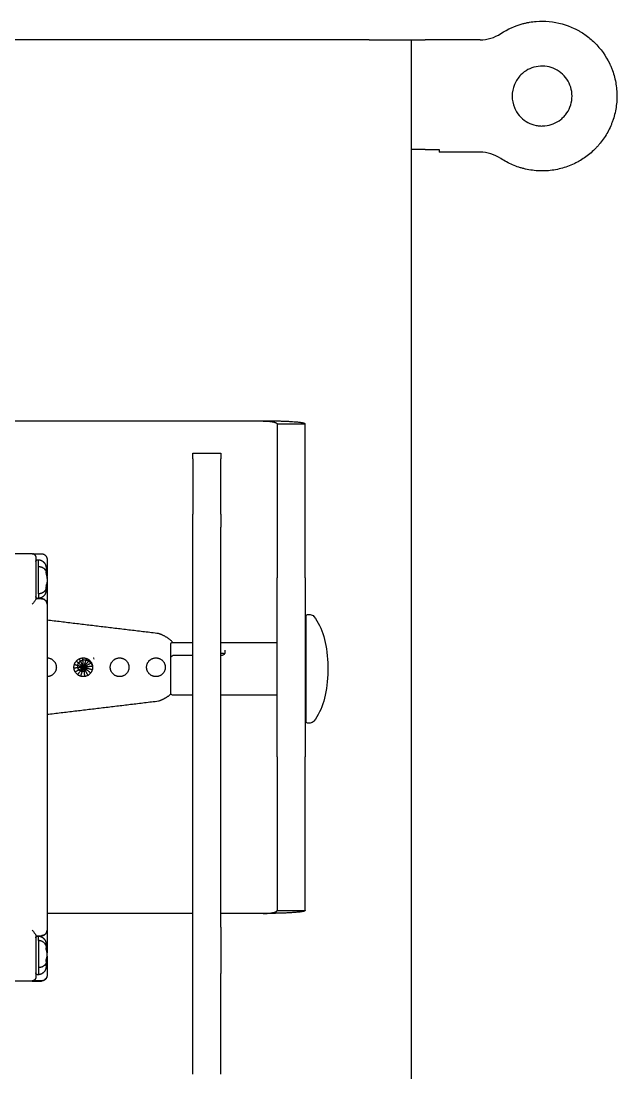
# Model space of a CAD drawing. Header units: millimetres. Extents: x 181 to 381, y 0 to 208.
# Drawn here: x 226.8 to 258.6, y 151.8 to 207.9 of the extents above; entities that cross this region are included whole.
import ezdxf

# ---------------------------------------------------------------- set-up
doc = ezdxf.new("R2010")
doc.units = ezdxf.units.MM
doc.layers.add('Make2D$可见线$曲线', color=7, linetype='Continuous', true_color=0x000000)

msp = doc.modelspace()

# ---------------------------------------------------------------- linework, layer by layer
at = {"layer": 'Make2D$可见线$曲线', "color": 18, "lineweight": -3, "true_color": 0x000000}
for points, degree, knots in [([(252.388, 207.271), (252.758, 207.517), (253.158, 207.696), (253.614, 207.815), (253.645, 207.823), (253.702, 207.836), (253.788, 207.856), (253.989, 207.894), (254.393, 207.945), (254.742, 207.942), (255.447, 207.875), (255.895, 207.751), (256.347, 207.536), (256.371, 207.524), (256.42, 207.499), (256.494, 207.461), (256.663, 207.368), (256.986, 207.161), (257.239, 206.951), (257.398, 206.795)], 3, [0, 0, 0, 0, 1.365041, 1.365041, 1.450356, 1.450356, 1.535671, 1.706301, 2.047561, 2.730082, 2.730082, 4.095122, 4.095122, 4.180437, 4.180437, 4.265752, 4.436383, 4.777643, 5.460163, 5.460163, 5.460163, 5.460163]), ([(247.599, 206.938), (247.599, 206.938), (247.68, 206.938), (247.957, 206.938), (248.152, 206.938), (248.349, 206.938)], 3, [0, 0, 0, 0, 0.603918, 0.603918, 1.207835, 1.207835, 1.207835, 1.207835]), ([(257.398, 206.795), (257.736, 206.464), (258.007, 206.085), (258.217, 205.644), (258.224, 205.628), (258.238, 205.599), (258.257, 205.555), (258.302, 205.453), (258.383, 205.246), (258.514, 204.824), (258.574, 204.449), (258.599, 204.065), (258.601, 203.935), (258.593, 203.679), (258.562, 203.298), (258.477, 202.924), (258.385, 202.647), (258.375, 202.62), (258.355, 202.563), (258.323, 202.477), (258.244, 202.282), (258.059, 201.905), (257.857, 201.605), (257.666, 201.369), (257.629, 201.326), (257.551, 201.238), (257.431, 201.109), (257.135, 200.829), (256.851, 200.624), (256.636, 200.495), (256.621, 200.487), (256.593, 200.471), (256.552, 200.447), (256.454, 200.393), (256.256, 200.293), (255.849, 200.123), (255.482, 200.028), (255.103, 199.968), (254.974, 199.953), (254.719, 199.937), (254.338, 199.931), (253.958, 199.981), (253.675, 200.046), (253.647, 200.053), (253.588, 200.068), (253.501, 200.091), (253.299, 200.151), (252.907, 200.299), (252.59, 200.47), (252.388, 200.605)], 3, [0, 0, 0, 0, 1.478982, 1.478982, 1.5252, 1.5252, 1.571418, 1.663855, 1.848727, 2.218473, 2.957964, 2.957964, 3.327709, 3.327709, 3.697455, 4.436946, 4.436946, 4.529382, 4.529382, 4.621818, 4.806691, 5.176436, 5.915927, 5.915927, 6.1008, 6.1008, 6.285673, 6.655418, 7.394909, 7.394909, 7.441127, 7.441127, 7.487346, 7.579782, 7.764655, 8.1344, 8.873891, 8.873891, 9.243637, 9.243637, 9.613382, 10.352873, 10.352873, 10.445309, 10.445309, 10.537746, 10.722618, 11.092364, 11.831855, 11.831855, 11.831855, 11.831855]), ([(253.468, 205.07), (253.318, 204.92), (253.202, 204.747), (253.04, 204.356), (252.999, 204.15), (252.999, 203.938)], 3, [-1.265246, -1.265246, -1.265246, -1.265246, -0.632623, -0.632623, 0, 0, 0, 0]), ([(256.199, 203.938), (256.199, 204.26), (256.101, 204.574), (255.831, 204.971), (255.724, 205.087), (255.476, 205.286), (255.344, 205.363), (255.054, 205.48), (254.903, 205.517), (254.591, 205.546), (254.433, 205.537), (254.124, 205.474), (253.98, 205.422), (253.705, 205.274), (253.579, 205.181), (253.468, 205.07)], 3, [0, 0, 0, 0, 0.94851, 0.94851, 1.422765, 1.422765, 1.897021, 1.897021, 2.371276, 2.371276, 2.845531, 2.845531, 3.319786, 3.319786, 3.794041, 3.794041, 3.794041, 3.794041]), ([(252.999, 203.938), (252.999, 203.725), (253.039, 203.521), (253.137, 203.285), (253.155, 203.247), (253.174, 203.209)], 3, [-1.2645174, -1.2645174, -1.2645174, -1.2645174, -0.6322587, -0.6322587, -0.5053666, -0.5053666, -0.5053666, -0.5053666]), ([(253.467, 202.807), (253.578, 202.695), (253.704, 202.602), (253.981, 202.454), (254.126, 202.401), (254.355, 202.355), (254.434, 202.344), (254.59, 202.336), (254.668, 202.338), (254.904, 202.359), (255.054, 202.396), (255.344, 202.513), (255.478, 202.592), (255.661, 202.739), (255.72, 202.794), (255.827, 202.909), (255.876, 202.971), (256.011, 203.169), (256.08, 203.313), (256.175, 203.619), (256.199, 203.777), (256.199, 203.938)], 3, [-3.781453, -3.781453, -3.781453, -3.781453, -3.308772, -3.308772, -2.83609, -2.83609, -2.599749, -2.599749, -2.363408, -2.363408, -1.890727, -1.890727, -1.418045, -1.418045, -1.181704, -1.181704, -0.945363, -0.945363, -0.472682, -0.472682, 0, 0, 0, 0]), ([(252.388, 200.605), (252.224, 200.713), (252.048, 200.796), (251.671, 200.909), (251.479, 200.938), (251.282, 200.938)], 3, [-1.175603, -1.175603, -1.175603, -1.175603, -0.587801, -0.587801, 0, 0, 0, 0]), ([(227.346, 179.498), (227.399, 179.498), (227.45, 179.476), (227.487, 179.439), (227.506, 179.419), (227.521, 179.396), (227.536, 179.358), (227.539, 179.346), (227.542, 179.328), (227.544, 179.303), (227.544, 179.298)], 3, [0.0000064, 0.0000064, 0.0000064, 0.0000064, 0.1611483, 0.1611483, 0.1611483, 0.2569206, 0.2569206, 0.3022528, 0.3022528, 0.3187185, 0.3187185, 0.3187185, 0.3187185]), ([(227.347, 179.495), (227.372, 179.495), (227.417, 179.484), (227.461, 179.461), (227.509, 179.415), (227.534, 179.364), (227.541, 179.334), (227.542, 179.325)], 3, [0.0005473, 0.0005473, 0.0005473, 0.0005473, 0.0858317, 0.1716633, 0.257495, 0.3433267, 0.385773, 0.385773, 0.385773, 0.385773]), ([(227.844, 177.093), (227.872, 177.093), (227.899, 177.089), (227.925, 177.082), (227.958, 177.072), (227.99, 177.058), (228.018, 177.038), (228.051, 177.014), (228.079, 176.984), (228.1, 176.949), (228.102, 176.946), (228.104, 176.943), (228.106, 176.939), (228.131, 176.895), (228.144, 176.844), (228.144, 176.793)], 3, [0, 0, 0, 0, 0.0823068, 0.0823068, 0.0823068, 0.1857057, 0.1857057, 0.1857057, 0.3081905, 0.3081905, 0.3081905, 0.3199898, 0.3199898, 0.3199898, 0.4744944, 0.4744944, 0.4744944, 0.4744944]), ([(241.983, 176.162), (241.984, 176.167), (241.985, 176.177), (241.987, 176.186), (241.988, 176.189), (241.993, 176.203), (242, 176.213), (242.023, 176.236), (242.044, 176.245), (242.066, 176.245)], 3, [0, 0, 0, 0, 0.0159131, 0.0159131, 0.0271692, 0.0271692, 0.0626535, 0.0626535, 0.1318866, 0.1318866, 0.1318866, 0.1318866]), ([(241.983, 170.534), (241.983, 170.534), (241.983, 170.673), (241.983, 171.322), (241.983, 172.392), (241.983, 173.67), (241.983, 174.878), (241.983, 175.78), (241.983, 176.124), (241.983, 176.162), (241.983, 176.162)], 3, [7.966118, 7.966118, 7.966118, 7.966118, 9.225969, 10.681092, 12.136247, 13.698431, 15.220544, 16.66244, 18.171208, 18.64775, 18.64775, 18.64775, 18.64775]), ([(242.402, 176.147), (242.858, 175.546), (243.106, 174.717), (243.146, 173.659), (243.15, 173.555), (243.152, 173.452), (243.152, 173.348)], 3, [0.148922, 0.148922, 0.148922, 0.148922, 2.821561, 2.821561, 2.821561, 3.132452, 3.132452, 3.132452, 3.132452]), ([(234.753, 174.659), (234.754, 174.665), (234.755, 174.677), (234.757, 174.686), (234.758, 174.69), (234.764, 174.706), (234.771, 174.717), (234.798, 174.743), (234.822, 174.753), (234.847, 174.753)], 3, [0, 0, 0, 0, 0.0180067, 0.0180067, 0.0307432, 0.0307432, 0.0708888, 0.0708888, 0.1491952, 0.1491952, 0.1491952, 0.1491952]), ([(241.939, 174.974), (241.946, 174.955), (241.951, 174.935), (241.957, 174.906), (241.958, 174.899), (241.96, 174.883), (241.96, 174.876), (241.961, 174.868), (241.961, 174.846), (241.961, 174.846)], 3, [0.4787364, 0.4787364, 0.4787364, 0.4787364, 0.5466973, 0.5466973, 0.5719501, 0.5719501, 0.5966711, 0.5966711, 0.5970067, 0.5970067, 0.5970067, 0.5970067]), ([(237.479, 174.079), (237.506, 174.079), (237.531, 174.084), (237.555, 174.093), (237.581, 174.103), (237.603, 174.117), (237.621, 174.133), (237.638, 174.149), (237.65, 174.166), (237.657, 174.181), (237.664, 174.196), (237.666, 174.208), (237.666, 174.218)], 3, [0, 0, 0, 0, 0.0795365, 0.0795365, 0.0795365, 0.1655296, 0.1655296, 0.1655296, 0.2489964, 0.2489964, 0.2489964, 0.3229669, 0.3229669, 0.3229669, 0.3229669]), ([(237.479, 174.183), (237.53, 174.183), (237.577, 174.174), (237.619, 174.152), (237.626, 174.148), (237.631, 174.144)], 3, [0, 0, 0, 0, 0.1631257, 0.1631257, 0.1966499, 0.1966499, 0.1966499, 0.1966499]), ([(230.175, 173.509), (230.186, 173.503), (230.197, 173.498), (230.208, 173.489), (230.218, 173.48), (230.226, 173.468), (230.235, 173.457), (230.241, 173.443), (230.247, 173.429), (230.25, 173.412), (230.253, 173.396), (230.253, 173.379), (230.252, 173.362), (230.248, 173.344), (230.243, 173.326), (230.235, 173.309), (230.226, 173.291), (230.213, 173.275), (230.201, 173.259), (230.184, 173.246), (230.168, 173.232), (230.148, 173.222), (230.128, 173.212), (230.105, 173.206), (230.083, 173.2), (230.058, 173.199), (230.034, 173.197), (230.009, 173.201), (229.984, 173.205), (229.959, 173.215), (229.934, 173.224), (229.911, 173.239), (229.888, 173.254), (229.868, 173.274), (229.848, 173.294), (229.831, 173.318), (229.815, 173.343), (229.804, 173.371), (229.792, 173.4), (229.787, 173.431), (229.782, 173.462), (229.783, 173.494), (229.784, 173.527), (229.792, 173.559), (229.799, 173.592), (229.814, 173.623), (229.829, 173.655), (229.85, 173.683), (229.872, 173.711), (229.899, 173.736), (229.927, 173.76), (229.96, 173.778), (229.992, 173.797), (230.029, 173.809), (230.066, 173.821), (230.105, 173.825), (230.145, 173.829), (230.185, 173.826), (230.226, 173.822), (230.266, 173.809), (230.306, 173.797), (230.343, 173.777), (230.381, 173.756), (230.414, 173.728), (230.448, 173.699), (230.475, 173.664), (230.503, 173.629), (230.523, 173.588), (230.544, 173.547), (230.556, 173.501), (230.568, 173.456), (230.57, 173.408), (230.573, 173.36), (230.569, 173.335), (230.566, 173.31)], 2, [0, 0, 0, 1, 1, 2, 2, 3, 3, 4, 4, 5, 5, 6, 6, 7, 7, 8, 8, 9, 9, 10, 10, 11, 11, 12, 12, 13, 13, 14, 14, 15, 15, 16, 16, 17, 17, 18, 18, 19, 19, 20, 20, 21, 21, 22, 22, 23, 23, 24, 24, 25, 25, 26, 26, 27, 27, 28, 28, 29, 29, 30, 30, 31, 31, 32, 32, 33, 33, 34, 34, 35, 35, 36, 36, 36.523779, 36.523779, 36.523779]), ([(230.09, 173.821), (230.086, 173.821), (230.082, 173.821), (230.07, 173.82), (230.058, 173.818)], 2, [199.8951721, 199.8951721, 199.8951721, 200, 200, 200.3085892, 200.3085892, 200.3085892]), ([(234.753, 173.899), (234.753, 173.932), (234.763, 173.966), (234.781, 173.994), (234.795, 174.015), (234.812, 174.033), (234.833, 174.047), (234.865, 174.068), (234.903, 174.079), (234.94, 174.079)], 3, [0.0000454, 0.0000454, 0.0000454, 0.0000454, 0.103987, 0.103987, 0.103987, 0.1811311, 0.1811311, 0.1811311, 0.2964899, 0.2964899, 0.2964899, 0.2964899]), ([(230.097, 173.42), (230.096, 173.423), (230.095, 173.426), (230.096, 173.429), (230.096, 173.431)], 2, [0, 0, 0, 1, 1, 2, 2, 2]), ([(230.099, 173.436), (230.101, 173.438), (230.103, 173.44), (230.106, 173.44), (230.109, 173.441), (230.113, 173.441), (230.116, 173.441), (230.117, 173.44), (230.118, 173.439)], 2, [0, 0, 0, 1, 1, 2, 2, 3, 3, 3.367331, 3.367331, 3.367331]), ([(243.152, 173.348), (243.152, 173.244), (243.15, 173.141), (243.146, 173.037), (243.106, 171.98), (242.858, 171.15), (242.402, 170.549)], 3, [-0.310891, -0.310891, -0.310891, -0.310891, 0, 0, 0, 2.672741, 2.672741, 2.672741, 2.672741]), ([(234.847, 171.944), (234.822, 171.944), (234.798, 171.953), (234.771, 171.98), (234.764, 171.991), (234.758, 172.007), (234.757, 172.01), (234.756, 172.016), (234.753, 172.036), (234.753, 172.037)], 3, [0, 0, 0, 0, 0.0863667, 0.0863667, 0.1306372, 0.1306372, 0.1446811, 0.1446811, 0.1493965, 0.1493965, 0.1493965, 0.1493965]), ([(241.961, 171.85), (241.961, 171.85), (241.961, 171.828), (241.96, 171.82), (241.96, 171.813), (241.958, 171.797), (241.957, 171.79), (241.951, 171.762), (241.946, 171.741), (241.939, 171.722)], 3, [0, 0, 0, 0, 0.0001264, 0.0001264, 0.0248649, 0.0248649, 0.0501355, 0.0501355, 0.1181442, 0.1181442, 0.1181442, 0.1181442]), ([(242.066, 170.451), (242.044, 170.451), (242.023, 170.46), (242, 170.483), (241.993, 170.493), (241.988, 170.507), (241.987, 170.51), (241.985, 170.516), (241.983, 170.531), (241.983, 170.534)], 3, [0, 0, 0, 0, 0.0737259, 0.0737259, 0.1115134, 0.1115134, 0.1235002, 0.1235002, 0.1320871, 0.1320871, 0.1320871, 0.1320871]), ([(228.144, 156.985), (228.144, 156.958), (228.141, 156.931), (228.133, 156.904), (228.124, 156.871), (228.109, 156.84), (228.089, 156.812), (228.066, 156.779), (228.035, 156.75), (228, 156.729), (227.997, 156.727), (227.994, 156.725), (227.991, 156.724), (227.947, 156.699), (227.898, 156.686), (227.847, 156.685)], 3, [0, 0, 0, 0, 0.0820929, 0.0820929, 0.0820929, 0.1851861, 0.1851861, 0.1851861, 0.3092468, 0.3092468, 0.3092468, 0.3192579, 0.3192579, 0.3192579, 0.4718905, 0.4718905, 0.4718905, 0.4718905])]:
    msp.add_open_spline(points, degree=degree, knots=knots, dxfattribs=at)
for points, degree in [([(245.349, 206.938), (219.898, 206.938), (194.448, 206.938)], 2), ([(247.599, 206.938), (247.599, 173.43), (247.599, 139.922)], 2), ([(251.282, 206.938), (249.815, 206.938), (248.349, 206.938)], 2), ([(251.282, 206.938), (251.674, 206.938), (252.061, 207.055), (252.388, 207.271)], 3), ([(253.174, 203.209), (253.25, 203.06), (253.348, 202.926), (253.467, 202.807)], 3), ([(248.349, 201.088), (248.724, 201.088), (249.099, 201.088)], 2), ([(249.099, 201.088), (249.099, 201.013), (249.099, 200.938)], 2), ([(251.282, 200.938), (250.19, 200.938), (249.099, 200.938)], 2), ([(239.689, 186.58), (219.9, 186.58), (200.112, 186.58)], 2), ([(240.439, 186.424), (241.189, 186.424), (241.939, 186.424)], 2), ([(240.439, 186.424), (240.439, 185.52), (240.439, 184.615)], 2), ([(241.939, 184.615), (241.939, 185.52), (241.939, 186.424)], 2), ([(235.939, 184.858), (236.689, 184.858), (237.439, 184.858)], 2), ([(235.939, 184.567), (235.939, 183.091), (235.939, 181.614)], 2), ([(237.439, 181.614), (237.439, 183.091), (237.439, 184.567)], 2), ([(240.439, 184.299), (240.439, 181.595), (240.439, 178.89)], 2), ([(241.939, 178.89), (241.939, 181.595), (241.939, 184.299)], 2), ([(235.939, 159.544), (235.939, 170.226), (235.939, 180.908)], 2), ([(237.439, 159.544), (237.439, 170.226), (237.439, 180.908)], 2), ([(222.344, 179.542), (224.845, 179.52), (227.346, 179.498)], 2), ([(227.346, 179.495), (227.346, 179.497), (227.346, 179.498)], 2), ([(227.346, 179.495), (227.597, 179.493), (227.847, 179.49)], 2), ([(227.428, 179.48), (227.424, 179.48), (227.42, 179.48)], 2), ([(227.652, 179.173), (227.673, 179.172), (227.694, 179.17)], 2), ([(228.071, 178.597), (228.071, 178.631), (228.071, 178.663), (228.071, 178.692)], 3), ([(228.144, 179.19), (228.144, 178.834), (228.144, 178.478)], 2), ([(227.544, 178.5), (227.544, 177.788), (227.544, 177.075)], 2), ([(228.151, 178.441), (228.135, 178.441), (228.12, 178.44), (228.104, 178.439)], 3), ([(228.151, 178.237), (228.147, 178.237), (228.144, 178.236), (228.14, 178.236)], 3), ([(228.144, 178.441), (228.144, 178.361), (228.144, 178.281)], 2), ([(228.144, 178.236), (228.144, 178.226), (228.144, 178.215)], 2), ([(240.439, 168.652), (240.439, 173.43), (240.439, 178.208)], 2), ([(241.939, 178.208), (241.939, 173.43), (241.939, 168.652)], 2), ([(228.104, 177.83), (228.12, 177.829), (228.135, 177.828), (228.151, 177.827)], 3), ([(227.544, 177.075), (227.544, 177.068), (227.538, 177.049), (227.509, 177.001), (227.463, 176.939), (227.42, 176.884), (227.372, 176.826), (227.346, 176.794)], 3), ([(227.844, 177.093), (227.694, 177.093), (227.544, 177.093)], 2), ([(227.844, 177.091), (227.694, 177.091), (227.544, 177.091)], 2), ([(227.694, 177.112), (227.673, 177.11), (227.652, 177.108)], 2), ([(228.144, 176.793), (228.144, 168.093), (228.144, 159.393)], 2), ([(234.1, 175.23), (231.122, 175.586), (228.144, 175.943)], 2), ([(242.066, 176.245), (242.135, 176.245), (242.204, 176.245)], 2), ([(242.204, 176.245), (242.282, 176.245), (242.355, 176.209), (242.402, 176.147)], 3), ([(234.847, 174.752), (235.393, 174.752), (235.939, 174.752)], 2), ([(237.439, 174.752), (238.939, 174.752), (240.439, 174.752)], 2), ([(234.753, 174.554), (234.753, 174.623), (234.753, 174.659), (234.753, 174.659)], 3), ([(234.753, 174.549), (234.753, 174.551), (234.753, 174.553), (234.753, 174.554)], 3), ([(234.753, 173.903), (234.753, 174.226), (234.753, 174.549)], 2), ([(237.439, 174.183), (237.459, 174.183), (237.479, 174.183)], 2), ([(241.962, 174.237), (241.973, 174.237), (241.984, 174.237)], 2), ([(229.703, 173.758), (229.891, 173.603), (230.079, 173.448)], 2), ([(229.855, 173.876), (229.971, 173.665), (230.086, 173.453)], 2), ([(230.058, 173.819), (230.053, 173.874), (230.047, 173.929)], 2), ([(230.094, 173.456), (230.076, 173.637), (230.058, 173.818)], 2), ([(230.242, 173.903), (230.173, 173.679), (230.103, 173.455)], 2), ([(230.111, 173.451), (230.259, 173.63), (230.407, 173.809)], 2), ([(230.522, 173.665), (230.32, 173.555), (230.117, 173.444)], 2), ([(230.613, 173.932), (230.619, 173.927), (230.624, 173.922)], 2), ([(230.651, 173.888), (230.656, 173.883), (230.66, 173.877)], 2), ([(234.753, 173.899), (234.753, 173.898), (234.753, 173.898), (234.753, 173.897)], 3), ([(234.94, 174.079), (235.44, 174.079), (235.939, 174.079)], 2), ([(237.439, 174.079), (237.459, 174.079), (237.479, 174.079)], 2), ([(230.074, 173.431), (229.828, 173.406), (229.583, 173.382)], 2), ([(229.606, 173.586), (229.84, 173.513), (230.075, 173.44)], 2), ([(229.644, 173.187), (229.86, 173.304), (230.077, 173.422)], 2), ([(230.082, 173.415), (229.926, 173.227), (229.77, 173.038)], 2), ([(229.946, 172.948), (230.018, 173.18), (230.09, 173.411)], 2), ([(230.075, 173.44), (230.075, 173.439), (230.074, 173.438)], 2), ([(230.074, 173.436), (230.074, 173.437), (230.074, 173.438)], 2), ([(230.074, 173.433), (230.074, 173.434), (230.074, 173.436)], 2), ([(230.074, 173.431), (230.074, 173.432), (230.074, 173.433)], 2), ([(230.074, 173.429), (230.074, 173.43), (230.074, 173.431)], 2), ([(230.075, 173.426), (230.075, 173.428), (230.074, 173.429)], 2), ([(230.075, 173.44), (230.075, 173.441), (230.076, 173.442)], 2), ([(230.076, 173.424), (230.075, 173.425), (230.075, 173.426)], 2), ([(230.076, 173.442), (230.076, 173.443), (230.077, 173.444)], 2), ([(230.077, 173.422), (230.076, 173.423), (230.076, 173.424)], 2), ([(230.077, 173.444), (230.077, 173.445), (230.078, 173.446)], 2), ([(230.077, 173.422), (230.077, 173.421), (230.078, 173.42)], 2), ([(230.079, 173.448), (230.078, 173.447), (230.078, 173.446)], 2), ([(230.079, 173.418), (230.078, 173.419), (230.078, 173.42)], 2), ([(230.079, 173.448), (230.08, 173.449), (230.08, 173.45)], 2), ([(230.08, 173.417), (230.08, 173.418), (230.079, 173.418)], 2), ([(230.08, 173.45), (230.081, 173.45), (230.082, 173.451)], 2), ([(230.082, 173.415), (230.081, 173.416), (230.08, 173.417)], 2), ([(230.082, 173.451), (230.083, 173.452), (230.084, 173.452)], 2), ([(230.084, 173.414), (230.083, 173.415), (230.082, 173.415)], 2), ([(230.086, 173.453), (230.085, 173.453), (230.084, 173.452)], 2), ([(230.086, 173.413), (230.085, 173.414), (230.084, 173.414)], 2), ([(230.086, 173.453), (230.087, 173.454), (230.088, 173.454)], 2), ([(230.088, 173.412), (230.087, 173.413), (230.086, 173.413)], 2), ([(230.088, 173.454), (230.089, 173.455), (230.09, 173.455)], 2), ([(230.09, 173.411), (230.089, 173.412), (230.088, 173.412)], 2), ([(230.09, 173.455), (230.091, 173.455), (230.092, 173.455)], 2), ([(230.09, 173.411), (230.091, 173.411), (230.092, 173.411)], 2), ([(230.092, 173.455), (230.093, 173.456), (230.094, 173.456)], 2), ([(230.094, 173.411), (230.093, 173.411), (230.092, 173.411)], 2), ([(230.094, 173.456), (230.096, 173.456), (230.097, 173.456)], 2), ([(230.097, 173.411), (230.096, 173.411), (230.094, 173.411)], 2), ([(230.096, 173.431), (230.097, 173.434), (230.099, 173.436)], 2), ([(230.097, 173.456), (230.098, 173.456), (230.099, 173.456)], 2), ([(230.097, 173.42), (230.097, 173.438), (230.097, 173.456)], 2), ([(230.099, 173.411), (230.098, 173.411), (230.097, 173.411)], 2), ([(230.099, 173.456), (230.1, 173.456), (230.101, 173.455)], 2), ([(230.101, 173.411), (230.1, 173.411), (230.099, 173.411)], 2), ([(230.099, 173.411), (230.123, 173.172), (230.147, 172.934)], 2), ([(230.103, 173.455), (230.102, 173.455), (230.101, 173.455)], 2), ([(230.103, 173.411), (230.102, 173.411), (230.101, 173.411)], 2), ([(230.103, 173.455), (230.105, 173.455), (230.106, 173.454)], 2), ([(230.106, 173.412), (230.105, 173.412), (230.103, 173.411)], 2), ([(230.106, 173.454), (230.107, 173.454), (230.108, 173.453)], 2), ([(230.108, 173.413), (230.107, 173.413), (230.106, 173.412)], 2), ([(230.108, 173.453), (230.109, 173.453), (230.11, 173.452)], 2), ([(230.108, 173.413), (230.109, 173.414), (230.11, 173.414)], 2), ([(230.333, 172.999), (230.221, 173.206), (230.108, 173.413)], 2), ([(230.11, 173.452), (230.111, 173.452), (230.111, 173.451)], 2), ([(230.111, 173.415), (230.111, 173.415), (230.11, 173.414)], 2), ([(230.111, 173.451), (230.112, 173.45), (230.113, 173.45)], 2), ([(230.113, 173.417), (230.112, 173.416), (230.111, 173.415)], 2), ([(230.113, 173.45), (230.114, 173.449), (230.115, 173.448)], 2), ([(230.115, 173.418), (230.114, 173.418), (230.113, 173.417)], 2), ([(230.115, 173.448), (230.115, 173.447), (230.116, 173.446)], 2), ([(230.115, 173.418), (230.115, 173.419), (230.116, 173.42)], 2), ([(230.474, 173.122), (230.294, 173.27), (230.115, 173.418)], 2), ([(230.117, 173.444), (230.116, 173.445), (230.116, 173.446)], 2), ([(230.117, 173.422), (230.116, 173.421), (230.116, 173.42)], 2), ([(230.117, 173.444), (230.117, 173.443), (230.118, 173.442)], 2), ([(230.118, 173.424), (230.117, 173.423), (230.117, 173.422)], 2), ([(230.118, 173.442), (230.118, 173.441), (230.119, 173.44)], 2), ([(230.119, 173.426), (230.118, 173.425), (230.118, 173.424)], 2), ([(230.578, 173.481), (230.349, 173.458), (230.119, 173.435)], 2), ([(230.119, 173.44), (230.119, 173.439), (230.119, 173.438)], 2), ([(230.119, 173.435), (230.119, 173.437), (230.119, 173.438)], 2), ([(230.119, 173.435), (230.119, 173.434), (230.119, 173.433)], 2), ([(230.119, 173.433), (230.119, 173.432), (230.119, 173.431)], 2), ([(230.119, 173.431), (230.119, 173.43), (230.119, 173.429)], 2), ([(230.119, 173.426), (230.119, 173.428), (230.119, 173.429)], 2), ([(230.56, 173.289), (230.339, 173.358), (230.119, 173.426)], 2), ([(234.753, 172.037), (234.753, 172.044), (234.753, 172.187), (234.753, 172.433)], 3), ([(235.939, 171.944), (235.393, 171.944), (234.847, 171.944)], 2), ([(240.439, 171.944), (238.939, 171.944), (237.439, 171.944)], 2), ([(241.983, 172.459), (241.972, 172.459), (241.961, 172.459)], 2), ([(228.145, 170.917), (231.122, 171.273), (234.1, 171.63)], 2), ([(242.204, 170.451), (242.135, 170.451), (242.066, 170.451)], 2), ([(242.402, 170.549), (242.355, 170.487), (242.282, 170.451), (242.204, 170.451)], 3), ([(240.439, 167.97), (240.439, 165.265), (240.439, 162.56)], 2), ([(241.939, 162.56), (241.939, 165.265), (241.939, 167.97)], 2), ([(240.439, 162.245), (240.439, 161.34), (240.439, 160.435)], 2), ([(241.939, 160.435), (241.939, 161.34), (241.939, 162.245)], 2), ([(235.939, 160.28), (232.042, 160.28), (228.144, 160.28)], 2), ([(239.689, 160.28), (238.564, 160.28), (237.439, 160.28)], 2), ([(240.439, 160.435), (241.189, 160.435), (241.939, 160.435)], 2), ([(227.346, 159.394), (227.371, 159.363), (227.417, 159.306), (227.461, 159.251), (227.509, 159.186), (227.539, 159.136), (227.544, 159.118), (227.544, 159.111)], 3), ([(227.544, 159.111), (227.544, 158.399), (227.544, 157.686)], 2), ([(227.544, 159.093), (227.694, 159.093), (227.844, 159.093)], 2), ([(227.544, 159.091), (227.694, 159.091), (227.844, 159.091)], 2), ([(227.652, 159.073), (227.673, 159.072), (227.694, 159.07)], 2), ([(227.844, 159.091), (227.844, 159.092), (227.844, 159.093)], 2), ([(228.104, 158.351), (228.12, 158.352), (228.135, 158.353), (228.151, 158.354)], 3), ([(228.151, 158.341), (228.138, 158.34), (228.125, 158.34), (228.112, 158.339)], 3), ([(228.151, 157.943), (228.147, 157.944), (228.143, 157.944), (228.14, 157.944)], 3), ([(228.144, 157.968), (228.144, 157.956), (228.144, 157.944)], 2), ([(228.144, 157.899), (228.144, 157.82), (228.144, 157.741)], 2), ([(228.071, 157.587), (228.071, 157.551), (228.071, 157.518), (228.071, 157.488)], 3), ([(228.151, 157.74), (228.135, 157.741), (228.12, 157.742), (228.104, 157.743)], 3), ([(228.144, 157.704), (228.144, 157.345), (228.144, 156.985)], 2), ([(227.544, 156.881), (227.544, 156.862), (227.538, 156.821), (227.509, 156.762), (227.463, 156.717), (227.42, 156.693), (227.372, 156.681), (227.346, 156.681)], 3), ([(227.694, 157.012), (227.673, 157.01), (227.652, 157.008)], 2), ([(235.939, 151.693), (235.939, 154.387), (235.939, 157.081)], 2), ([(237.439, 151.693), (237.439, 154.387), (237.439, 157.081)], 2), ([(227.346, 156.663), (224.845, 156.642), (222.344, 156.62)], 2), ([(227.346, 156.685), (227.346, 156.683), (227.346, 156.681)], 2), ([(227.346, 156.681), (227.346, 156.674), (227.346, 156.67), (227.346, 156.667)], 3), ([(227.346, 156.667), (227.597, 156.669), (227.847, 156.671)], 2), ([(227.346, 156.663), (227.346, 156.665), (227.346, 156.667)], 2), ([(227.847, 156.685), (227.597, 156.683), (227.347, 156.681)], 2), ([(227.847, 156.685), (227.847, 156.678), (227.847, 156.671)], 2)]:
    msp.add_open_spline(points, degree=degree, dxfattribs=at)
for points, weights, degree in [([(245.349, 206.938), (247.599, 206.938), (247.599, 206.938)], [1, 0.70710694609, 1], 2), ([(248.349, 201.088), (247.599, 201.088), (247.599, 201.088)], [1, 0.70711711796, 1], 2), ([(239.689, 186.58), (240.128, 186.58), (240.439, 186.515), (240.439, 186.424)], [1, 0.804737854124, 0.804737854124, 1], 3), ([(241.939, 186.424), (241.939, 186.515), (241.007, 186.58), (239.689, 186.58)], [1, 0.804737854124, 0.804737854124, 1], 3), ([(235.939, 184.567), (235.939, 184.858), (235.939, 184.858)], [1, 0.924091310108, 0.999577623196], 2), ([(237.439, 184.858), (237.439, 184.858), (237.439, 184.567)], [0.999577623196, 0.924091310108, 1], 2), ([(240.439, 184.615), (240.439, 184.588), (240.439, 184.299)], [1, 0.930347978913, 1], 2), ([(241.939, 184.299), (241.939, 184.588), (241.939, 184.615)], [1, 0.930347978913, 1], 2), ([(235.939, 180.908), (235.939, 181.322), (235.939, 181.614)], [1, 0.923879532511, 1], 2), ([(237.439, 181.614), (237.439, 181.322), (237.439, 180.908)], [1, 0.923879532511, 1], 2), ([(227.544, 179.298), (227.544, 179.296), (227.544, 178.5)], [1, 0.708700515655, 1], 2), ([(227.847, 179.49), (228.144, 179.488), (228.144, 179.19)], [1, 0.71019223318, 1], 2), ([(227.694, 178.795), (227.694, 179.162), (227.694, 179.168)], [1, 0.90730973719, 1], 2), ([(227.694, 177.349), (227.694, 178.004), (227.694, 178.795)], [1, 0.707106781187, 1], 2), ([(228.071, 178.597), (227.99, 178.779), (227.694, 178.795)], [1, 0.822902079155, 1], 2), ([(228.07, 178.86), (228.108, 178.727), (228.134, 178.592), (228.151, 178.456)], [0.779692153355, 0.790500643128, 0.803078284453, 0.817425077328], 3), ([(240.439, 178.89), (240.439, 178.602), (240.439, 178.208)], [1, 0.930347796206, 1], 2), ([(241.939, 178.208), (241.939, 178.602), (241.939, 178.89)], [1, 0.930347796206, 1], 2), ([(228.151, 178.441), (228.135, 178.542), (228.1, 178.64)], [0.999999999144, 0.998205434788, 1], 2), ([(228.1, 178.64), (228.105, 178.576), (228.105, 178.51)], [1, 0.999448055058, 0.999999999737], 2), ([(228.1, 178.477), (228.107, 178.554), (228.105, 178.628)], [1, 0.998486456665, 0.999048704848], 2), ([(228.105, 178.51), (228.105, 178.445), (228.1, 178.378)], [0.999999999737, 0.99944805519, 0.999999999737], 2), ([(228.151, 178.237), (228.135, 178.358), (228.1, 178.477)], [0.999999999144, 0.998205435215, 0.999999999144], 2), ([(228.1, 178.378), (228.135, 178.279), (228.151, 178.179)], [0.999999999144, 0.998205434788, 1], 2), ([(228.144, 178.498), (228.148, 178.477), (228.15, 178.456)], [0.99946706742, 0.99966375876, 0.999966632227], 2), ([(228.151, 178.456), (228.151, 178.456), (228.151, 178.441)], [1, 0.988072732013, 1], 2), ([(228.151, 178.179), (228.151, 178.208), (228.151, 178.237)], [0.988652642327, 0.989915578437, 1], 2), ([(228.151, 178.179), (228.151, 178.11), (228.151, 178.045)], [1, 0.976943665824, 1], 2), ([(228.071, 177.59), (227.99, 177.37), (227.694, 177.349)], [1, 0.822902079369, 1], 2), ([(228.151, 177.825), (228.134, 177.689), (228.108, 177.554), (228.07, 177.421)], [0.817425077328, 0.803078284453, 0.790500643128, 0.779692153355], 3), ([(228.151, 178.045), (228.135, 177.923), (228.1, 177.804)], [0.999999999144, 0.998205434788, 1], 2), ([(228.1, 177.587), (228.135, 177.706), (228.151, 177.827)], [0.999999999144, 0.998205434788, 1], 2), ([(228.1, 177.804), (228.11, 177.692), (228.1, 177.587)], [1, 0.997792828994, 1], 2), ([(228.1, 177.641), (228.105, 177.705), (228.105, 177.771)], [0.999999999737, 0.999448055058, 1], 2), ([(228.105, 177.654), (228.102, 177.648), (228.1, 177.641)], [0.999782875505, 0.999883930582, 1], 2), ([(228.105, 177.771), (228.105, 177.801), (228.104, 177.831)], [1, 0.99975016173, 0.999726502347], 2), ([(228.144, 178.001), (228.144, 176.859), (228.144, 176.793)], [0.961685978919, 0.738597497089, 0.977370641117], 2), ([(228.151, 177.84), (228.15, 177.834), (228.149, 177.828)], [1, 0.999887770524, 0.999789578378], 2), ([(228.151, 177.827), (228.151, 177.831), (228.151, 177.84)], [0.994315348984, 0.992746500754, 1], 2), ([(227.694, 177.349), (227.694, 177.114), (227.694, 177.114)], [1, 0.940836861254, 1], 2), ([(228.144, 176.793), (228.142, 177.091), (227.844, 177.091)], [0.99692547896, 0.708652243897, 1], 2), ([(234.873, 174.752), (234.546, 175.087), (234.1, 175.23)], [0.908714721465, 0.925313667946, 1], 2), ([(237.666, 174.218), (237.666, 174.289), (237.666, 174.349)], [1, 0.997445719115, 1], 2), ([(234.753, 172.433), (234.753, 173.078), (234.753, 173.897)], [1, 0.823756724046, 1], 2), ([(234.1, 171.63), (234.468, 171.748), (234.761, 172.001)], [1, 0.937495852847, 0.915675105173], 2), ([(241.961, 171.85), (241.961, 171.85), (241.961, 172.302)], [1, 0.921508924897, 1], 2), ([(240.439, 168.652), (240.439, 168.258), (240.439, 167.97)], [1, 0.930347796207, 1], 2), ([(241.939, 167.97), (241.939, 168.258), (241.939, 168.652)], [1, 0.930347796207, 1], 2), ([(240.439, 162.56), (240.439, 162.272), (240.439, 162.245)], [1, 0.930347808363, 1], 2), ([(241.939, 162.245), (241.939, 162.272), (241.939, 162.56)], [1, 0.930347808363, 1], 2), ([(239.689, 160.28), (240.128, 160.28), (240.439, 160.344), (240.439, 160.435)], [1, 0.804737854124, 0.804737854124, 1], 3), ([(241.939, 160.435), (241.939, 160.344), (241.007, 160.28), (239.689, 160.28)], [1, 0.804737854124, 0.804737854124, 1], 3), ([(227.694, 158.835), (227.694, 159.068), (227.694, 159.068)], [1, 0.941556447976, 1], 2), ([(228.144, 159.393), (228.144, 159.093), (227.844, 159.093)], [1, 0.707106797191, 1], 2), ([(227.844, 159.091), (228.144, 159.091), (228.144, 159.391)], [1, 0.707106797191, 1], 2), ([(235.939, 157.081), (235.939, 157.973), (235.939, 159.544)], [1, 0.885856496125, 1], 2), ([(237.439, 159.544), (237.439, 157.973), (237.439, 157.081)], [1, 0.885856496125, 1], 2), ([(228.071, 158.594), (227.99, 158.814), (227.694, 158.835)], [1, 0.822902079369, 1], 2), ([(227.694, 158.835), (227.694, 158.183), (227.694, 157.389)], [1, 0.707106781187, 1], 2), ([(228.07, 158.76), (228.108, 158.627), (228.134, 158.492), (228.151, 158.356)], [0.779854945395, 0.790664993767, 0.80324423647, 0.817592673505], 3), ([(228.1, 158.595), (228.135, 158.476), (228.151, 158.354)], [0.999999999144, 0.998205434788, 1], 2), ([(228.1, 158.379), (228.11, 158.491), (228.1, 158.595)], [1, 0.997792828994, 1], 2), ([(228.1, 158.539), (228.105, 158.475), (228.105, 158.409)], [0.999999999737, 0.999448055058, 1], 2), ([(228.151, 158.138), (228.135, 158.26), (228.1, 158.379)], [0.999999999144, 0.998205434788, 1], 2), ([(228.1, 157.806), (228.135, 157.904), (228.151, 158.004)], [0.999999999144, 0.998205434788, 1], 2), ([(228.151, 157.943), (228.135, 157.822), (228.1, 157.702)], [0.999999999144, 0.998205435215, 0.999999999144], 2), ([(228.105, 158.409), (228.105, 158.38), (228.104, 158.351)], [1, 0.999761342339, 0.999729072893], 2), ([(228.151, 158.341), (228.15, 158.348), (228.149, 158.354)], [1, 0.999882107039, 0.9997797039], 2), ([(228.151, 158.354), (228.151, 158.35), (228.151, 158.341)], [0.994172783478, 0.992511875059, 1], 2), ([(228.151, 158.004), (228.151, 158.072), (228.151, 158.138)], [1, 0.976943665824, 1], 2), ([(228.151, 158.004), (228.151, 157.973), (228.151, 157.943)], [0.988560148534, 0.98948085087, 1], 2), ([(227.544, 157.686), (227.544, 156.901), (227.544, 156.885)], [1, 0.713487336311, 1], 2), ([(228.071, 157.587), (227.99, 157.406), (227.694, 157.389)], [1, 0.822902079155, 1], 2), ([(227.694, 157.389), (227.694, 157.02), (227.694, 157.014)], [1, 0.906501917394, 1], 2), ([(228.151, 157.725), (228.134, 157.59), (228.108, 157.455), (228.07, 157.321)], [0.817592673505, 0.80324423647, 0.790664993767, 0.779854945395], 3), ([(228.105, 157.673), (228.105, 157.739), (228.1, 157.806)], [0.999999999737, 0.99944805519, 0.999999999737], 2), ([(228.151, 157.74), (228.135, 157.641), (228.1, 157.543)], [0.999999999144, 0.998205434788, 1], 2), ([(228.1, 157.702), (228.107, 157.627), (228.105, 157.556)], [1, 0.998519379729, 0.999025226643], 2), ([(228.1, 157.543), (228.105, 157.607), (228.105, 157.673)], [1, 0.999448055058, 0.999999999737], 2), ([(228.144, 157.683), (228.148, 157.704), (228.15, 157.725)], [0.999468217197, 0.999664170041, 0.999965177645], 2), ([(228.151, 157.725), (228.151, 157.725), (228.151, 157.74)], [1, 0.987742526904, 1], 2), ([(227.544, 156.885), (227.544, 156.686), (227.346, 156.685)], [1, 0.710185377126, 1], 2), ([(228.144, 156.971), (228.144, 156.674), (227.847, 156.671)], [1, 0.710192233193, 1], 2)]:
    msp.add_rational_spline(points, weights, degree=degree, dxfattribs=at)
for points, weights, degree, knots in [([(227.544, 179.074), (227.545, 179.079), (227.546, 179.089), (227.547, 179.1), (227.549, 179.107), (227.558, 179.126), (227.566, 179.138), (227.577, 179.148), (227.587, 179.157), (227.6, 179.165), (227.613, 179.169), (227.626, 179.173), (227.639, 179.174), (227.652, 179.173)], [1, 1, 1, 1, 1, 1, 1, 1, 1, 1.01613410561, 1.04840231684, 1.08066353608, 1.12905186969, 1.19356731768], 3, [0, 0, 0, 0, 0.0151189, 0.0151189, 0.0367029, 0.0367029, 0.0826108, 0.0826108, 0.0826108, 0.1259353, 0.1259353, 0.1259353, 0.1654812, 0.1654812, 0.1654812, 0.1654812]), ([(227.695, 179.173), (227.828, 179.162), (227.931, 179.076), (228.034, 178.99), (228.07, 178.861)], [0.999538999199, 0.91145103967, 0.91145103967, 0.91145103967, 1], 2, [0.0006883, 0.0006883, 0.0006883, 0.2640642, 0.2640642, 0.5286018, 0.5286018, 0.5286018]), ([(227.652, 177.108), (227.639, 177.107), (227.626, 177.108), (227.613, 177.112), (227.6, 177.117), (227.587, 177.124), (227.577, 177.134), (227.566, 177.143), (227.558, 177.155), (227.549, 177.175), (227.547, 177.181), (227.546, 177.193), (227.545, 177.202), (227.544, 177.207)], [0.855413625059, 0.809176272193, 0.774497005048, 0.751375823624, 0.728249631132, 0.716686534886, 0.716686534886, 0.716686534886, 0.716686534886, 0.716686534886, 0.716686534886, 0.716686534886, 0.716686534886, 0.716686534886], 3, [0.0000086, 0.0000086, 0.0000086, 0.0000086, 0.0395544, 0.0395544, 0.0395544, 0.0828789, 0.0828789, 0.0828789, 0.1287869, 0.1287869, 0.1503708, 0.1503708, 0.1654897, 0.1654897, 0.1654897, 0.1654897]), ([(228.07, 177.421), (228.034, 177.291), (227.931, 177.205), (227.828, 177.12), (227.695, 177.108)], [1, 0.911451039607, 0.911451039607, 0.911451039607, 0.999538999203], 2, [0, 0, 0, 0.2645376, 0.2645376, 0.5279135, 0.5279135, 0.5279135]), ([(241.961, 172.302), (241.961, 173.014), (241.961, 173.93), (241.961, 174.846), (241.961, 174.846)], [1, 0.8331738062, 1, 0.8331738062, 1], 2, [0, 0, 0, 1.87507, 1.87507, 3.750139, 3.750139, 3.750139]), ([(228.144, 173.93), (228.639, 173.925), (228.639, 173.43), (228.639, 172.935), (228.145, 172.93)], [0.995803061888, 0.709220504353, 1, 0.709404812784, 0.995439997382], 2, [-1.565128, -1.565128, -1.565128, -0.785398, -0.785398, -0.006162, -0.006162, -0.006162]), ([(230.08, 172.93), (229.58, 172.93), (229.58, 173.43), (229.58, 173.93), (230.08, 173.93)], [1, 0.707106781187, 1, 0.707106781187, 1], 2, [-1.570796, -1.570796, -1.570796, -0.785398, -0.785398, 0, 0, 0]), ([(230.08, 173.93), (230.58, 173.93), (230.58, 173.43), (230.58, 172.93), (230.08, 172.93)], [1, 0.707106781187, 1, 0.707106781187, 1], 2, [-1.570796, -1.570796, -1.570796, -0.785398, -0.785398, 0, 0, 0]), ([(232.021, 172.93), (231.521, 172.93), (231.521, 173.43), (231.521, 173.93), (232.021, 173.93)], [1, 0.707106781187, 1, 0.707106781187, 1], 2, [-1.570796, -1.570796, -1.570796, -0.785398, -0.785398, 0, 0, 0]), ([(232.021, 173.93), (232.521, 173.93), (232.521, 173.43), (232.521, 172.93), (232.021, 172.93)], [1, 0.707106781187, 1, 0.707106781187, 1], 2, [-1.570796, -1.570796, -1.570796, -0.785398, -0.785398, 0, 0, 0]), ([(233.962, 172.93), (233.462, 172.93), (233.462, 173.43), (233.462, 173.93), (233.962, 173.93)], [1, 0.707106781187, 1, 0.707106781187, 1], 2, [-1.570796, -1.570796, -1.570796, -0.785398, -0.785398, 0, 0, 0]), ([(233.962, 173.93), (234.462, 173.93), (234.462, 173.43), (234.462, 172.93), (233.962, 172.93)], [1, 0.707106781187, 1, 0.707106781187, 1], 2, [-1.570796, -1.570796, -1.570796, -0.785398, -0.785398, 0, 0, 0]), ([(227.544, 158.975), (227.545, 158.979), (227.546, 158.989), (227.547, 159), (227.549, 159.007), (227.558, 159.026), (227.566, 159.038), (227.577, 159.048), (227.587, 159.058), (227.6, 159.065), (227.613, 159.069), (227.626, 159.073), (227.639, 159.075), (227.652, 159.073)], [1, 1, 1, 1, 1, 1, 1, 1, 1, 1.01613410561, 1.04840231684, 1.08066353608, 1.12905186969, 1.19356731768], 3, [0, 0, 0, 0, 0.0151189, 0.0151189, 0.0367029, 0.0367029, 0.0826108, 0.0826108, 0.0826108, 0.1259353, 0.1259353, 0.1259353, 0.1654812, 0.1654812, 0.1654812, 0.1654812]), ([(227.695, 159.073), (227.828, 159.062), (227.931, 158.976), (228.034, 158.89), (228.07, 158.761)], [0.999542033015, 0.911451039607, 0.911451039607, 0.911451039607, 1], 2, [0.0006837, 0.0006837, 0.0006837, 0.2640619, 0.2640619, 0.5285915, 0.5285915, 0.5285915]), ([(228.144, 159.391), (228.144, 159.39), (228.144, 158.993), (228.144, 158.656), (228.144, 158.182)], [1, 0.923879498517, 1, 0.934423030016, 0.981833728493], 2, [1.052607, 1.052607, 1.052607, 2.112894, 2.112894, 3.026321, 3.026321, 3.026321]), ([(228.07, 157.321), (228.034, 157.191), (227.931, 157.106), (227.828, 157.02), (227.695, 157.008)], [1, 0.91145103967, 0.91145103967, 0.91145103967, 0.99954203301], 2, [0, 0, 0, 0.2645296, 0.2645296, 0.5279078, 0.5279078, 0.5279078]), ([(227.652, 157.008), (227.639, 157.007), (227.626, 157.008), (227.613, 157.012), (227.6, 157.017), (227.587, 157.024), (227.577, 157.034), (227.566, 157.044), (227.558, 157.055), (227.549, 157.075), (227.547, 157.081), (227.546, 157.093), (227.545, 157.102), (227.544, 157.107)], [0.855589005265, 0.809342172638, 0.774655795416, 0.751529873598, 0.728398939685, 0.716833472728, 0.716833472728, 0.716833472728, 0.716833472728, 0.716833472728, 0.716833472728, 0.716833472728, 0.716833472728, 0.716833472728], 3, [0.0000086, 0.0000086, 0.0000086, 0.0000086, 0.0395544, 0.0395544, 0.0395544, 0.0828789, 0.0828789, 0.0828789, 0.1287869, 0.1287869, 0.1503708, 0.1503708, 0.1654897, 0.1654897, 0.1654897, 0.1654897])]:
    msp.add_rational_spline(points, weights, degree=degree, knots=knots, dxfattribs=at)

doc.saveas('drawing.dxf')
